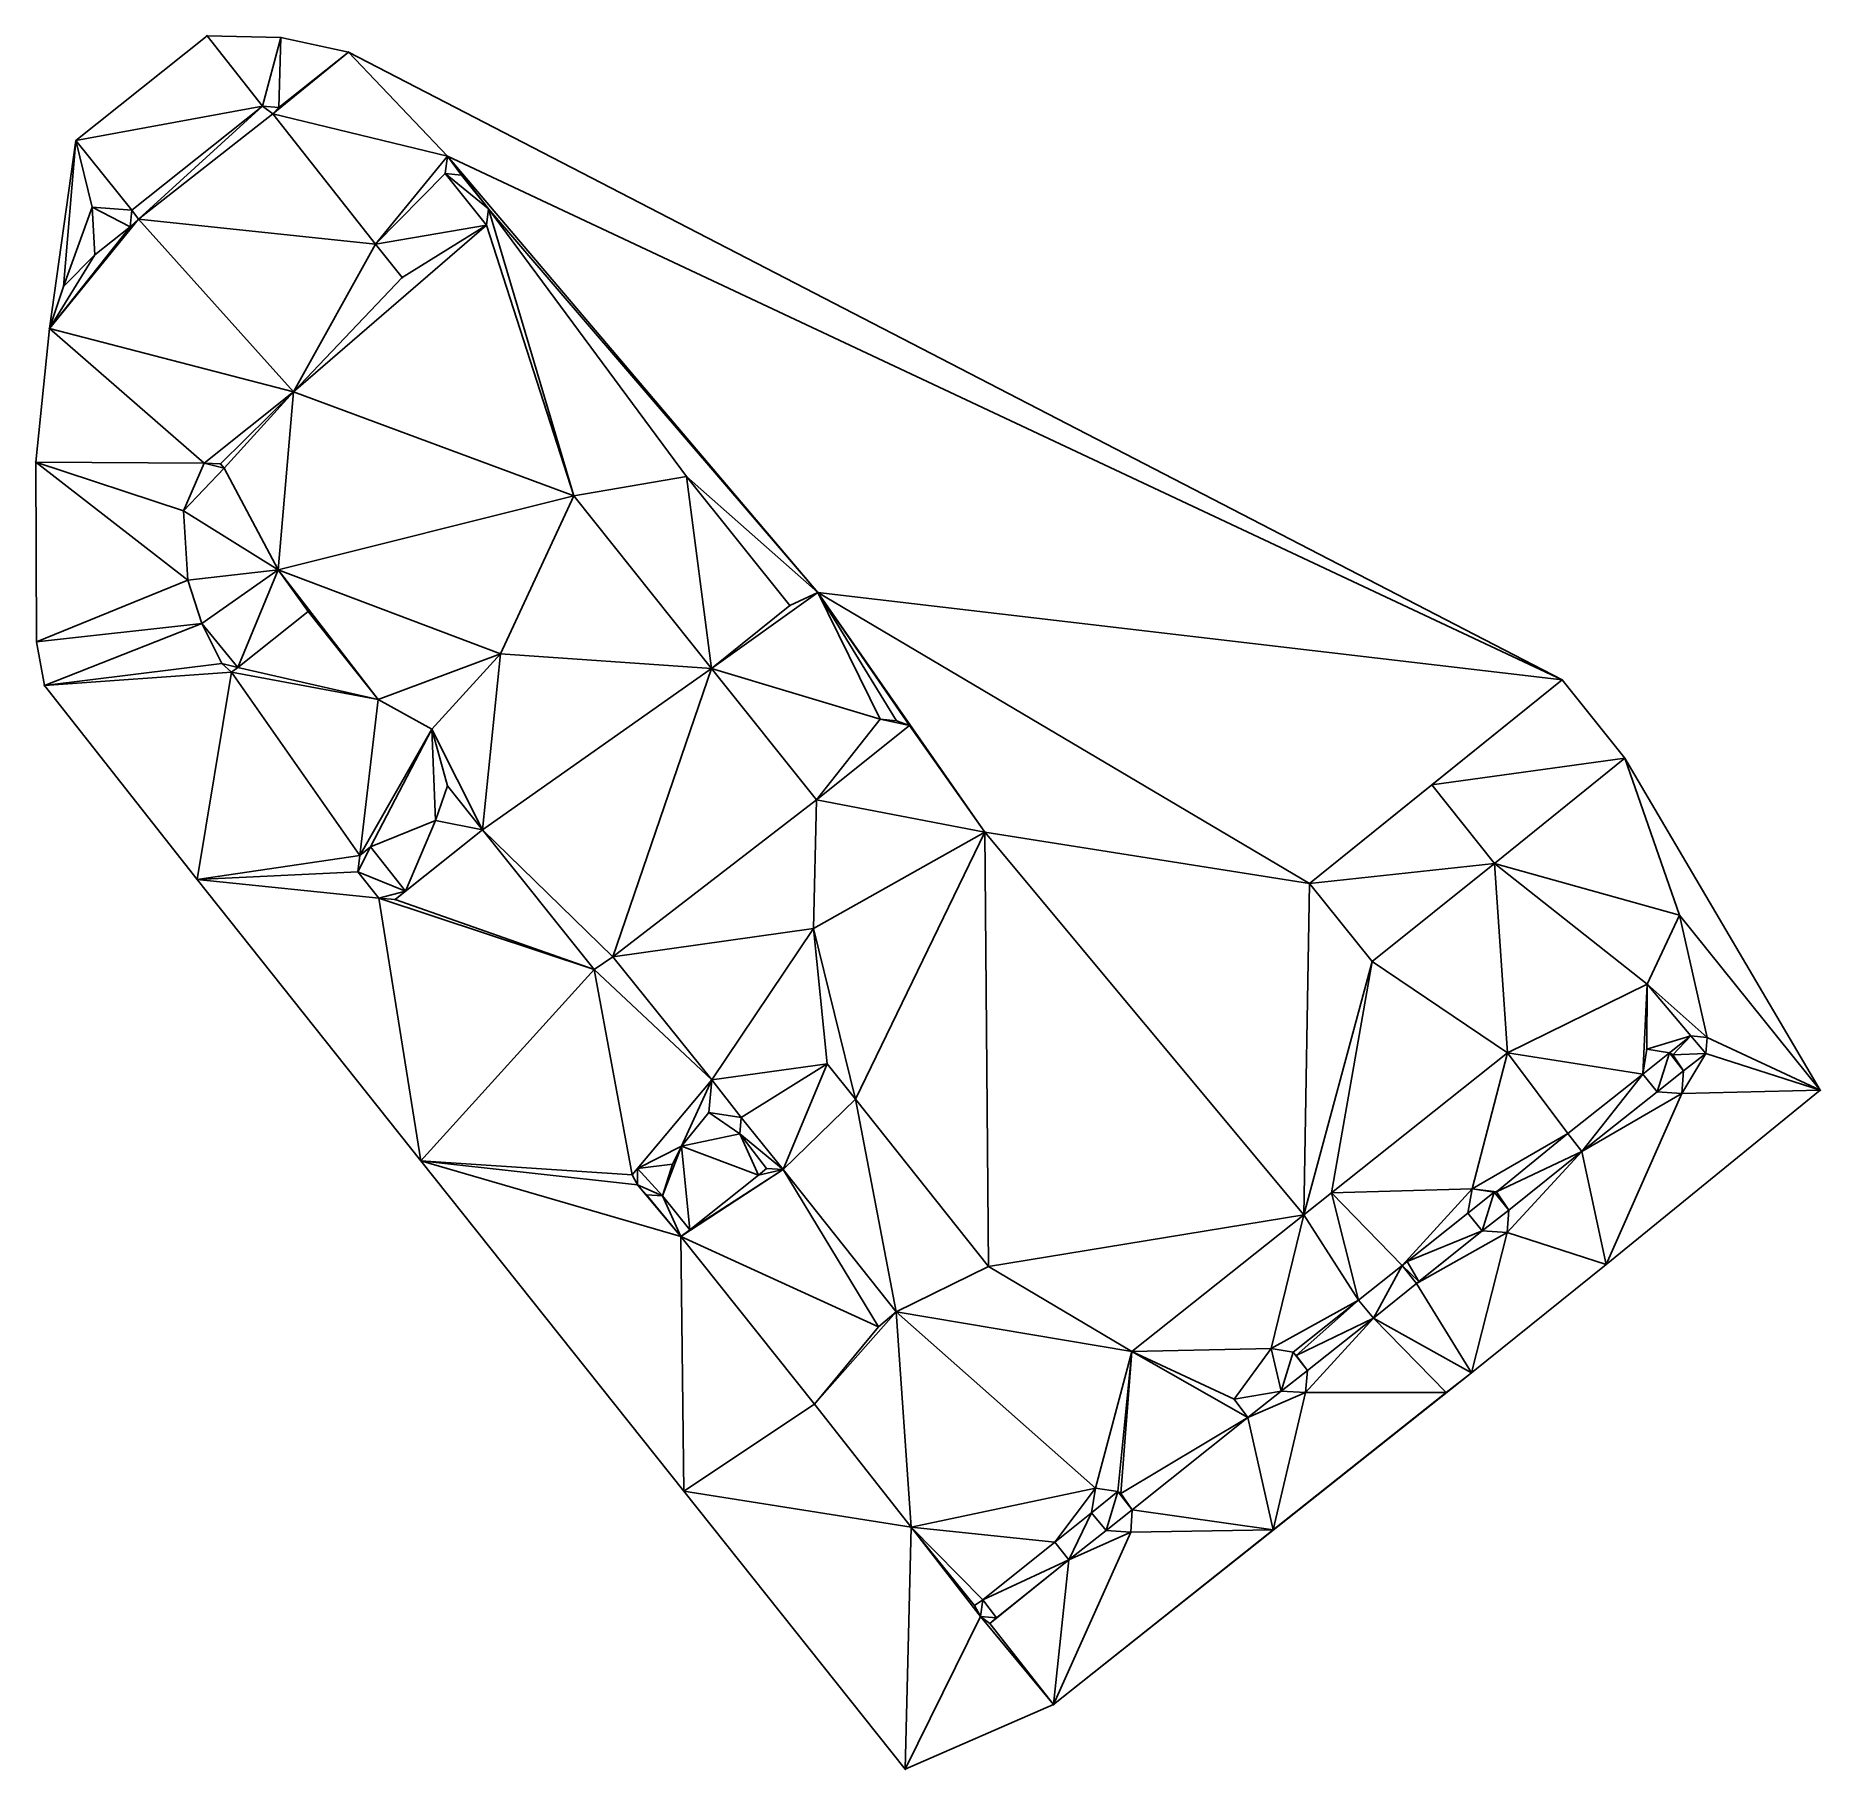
# Model space of a CAD drawing. Header units: metres. Extents: x 3463550.3 to 3463630.1, y 5486025.5 to 5486103.
import ezdxf

# ---------------------------------------------------------------- set-up
doc = ezdxf.new("R2010")
doc.units = ezdxf.units.M

msp = doc.modelspace()

# ---------------------------------------------------------------- linework, layer by layer
at = {"layer": 'AUFNAHME_270513'}
for p, q in [((3463552.11532, 5486098.32209, -0.026), (3463557.98069, 5486103.00908, 0.003)), ((3463561.27916, 5486102.92361), (3463557.98069, 5486103.00908, 0.003)), ((3463557.98069, 5486103.00908, 0.003), (3463560.45172, 5486099.86223, -0.045)), ((3463561.27916, 5486102.92361), (3463560.45172, 5486099.86223, -0.045)), ((3463561.27916, 5486102.92361), (3463561.18101, 5486099.79193, -0.031)), ((3463561.27916, 5486102.92361), (3463564.30415, 5486102.27349, 0.019)), ((3463564.30415, 5486102.27349, 0.019), (3463560.92303, 5486099.52029, -0.05)), ((3463561.18101, 5486099.79193, -0.031), (3463564.30415, 5486102.27349, 0.019)), ((3463564.30415, 5486102.27349, 0.019), (3463568.72655, 5486097.6211, 0.098)), ((3463564.30415, 5486102.27349, 0.019), (3463618.57925, 5486074.20245, -0.043)), ((3463552.11532, 5486098.32209, -0.026), (3463560.45172, 5486099.86223, -0.045)), ((3463554.61298, 5486095.20281, -0.069), (3463560.45172, 5486099.86223, -0.045)), ((3463560.45172, 5486099.86223, -0.045), (3463554.91638, 5486094.79887, -0.083)), ((3463560.92303, 5486099.52029, -0.05), (3463554.91638, 5486094.79887, -0.083)), ((3463560.45172, 5486099.86223, -0.045), (3463560.92303, 5486099.52029, -0.05)), ((3463560.45172, 5486099.86223, -0.045), (3463561.18101, 5486099.79193, -0.031)), ((3463561.18101, 5486099.79193, -0.031), (3463560.92303, 5486099.52029, -0.05)), ((3463565.5111, 5486093.69253, -0.082), (3463560.92303, 5486099.52029, -0.05)), ((3463568.72655, 5486097.6211, 0.098), (3463560.92303, 5486099.52029, -0.05)), ((3463550.92676, 5486089.92232, -0.072), (3463552.11532, 5486098.32209, -0.026)), ((3463551.56282, 5486091.79415, -0.062), (3463552.11532, 5486098.32209, -0.026)), ((3463552.84049, 5486095.34652), (3463552.11532, 5486098.32209, -0.026)), ((3463554.61298, 5486095.20281, -0.069), (3463552.11532, 5486098.32209, -0.026)), ((3463568.72655, 5486097.6211, 0.098), (3463565.5111, 5486093.69253, -0.082)), ((3463568.62754, 5486096.84597, -0.015), (3463568.72655, 5486097.6211, 0.098)), ((3463569.36153, 5486096.7794, -0.023), (3463568.72655, 5486097.6211, 0.098)), ((3463570.56449, 5486095.26378, -0.037), (3463568.72655, 5486097.6211, 0.098)), ((3463585.2955, 5486078.11442), (3463568.72655, 5486097.6211, 0.098)), ((3463568.72655, 5486097.6211, 0.098), (3463618.57925, 5486074.20245, -0.043)), ((3463568.62754, 5486096.84597, -0.015), (3463565.5111, 5486093.69253, -0.082)), ((3463568.62754, 5486096.84597, -0.015), (3463569.36153, 5486096.7794, -0.023)), ((3463568.62754, 5486096.84597, -0.015), (3463570.56449, 5486095.26378, -0.037)), ((3463568.62754, 5486096.84597, -0.015), (3463570.46904, 5486094.53237, -0.031)), ((3463569.36153, 5486096.7794, -0.023), (3463570.56449, 5486095.26378, -0.037)), ((3463552.84049, 5486095.34652), (3463551.56282, 5486091.79415, -0.062)), ((3463552.84049, 5486095.34652), (3463554.61298, 5486095.20281, -0.069)), ((3463552.84049, 5486095.34652), (3463554.53891, 5486094.46541, -0.058)), ((3463552.84049, 5486095.34652), (3463552.95754, 5486093.21016, -0.062)), ((3463570.56449, 5486095.26378, -0.037), (3463570.46904, 5486094.53237, -0.031)), ((3463570.56449, 5486095.26378, -0.037), (3463574.38695, 5486082.43063, -0.076)), ((3463570.56449, 5486095.26378, -0.037), (3463579.41979, 5486083.30321, 0.036)), ((3463585.2955, 5486078.11442), (3463570.56449, 5486095.26378, -0.037)), ((3463550.92676, 5486089.92232, -0.072), (3463554.91638, 5486094.79887, -0.083)), ((3463550.92676, 5486089.92232, -0.072), (3463554.53891, 5486094.46541, -0.058)), ((3463552.95754, 5486093.21016, -0.062), (3463554.53891, 5486094.46541, -0.058)), ((3463554.53891, 5486094.46541, -0.058), (3463554.61298, 5486095.20281, -0.069)), ((3463554.53891, 5486094.46541, -0.058), (3463554.91638, 5486094.79887, -0.083)), ((3463554.61298, 5486095.20281, -0.069), (3463554.91638, 5486094.79887, -0.083)), ((3463561.84597, 5486087.07949, -0.199), (3463554.91638, 5486094.79887, -0.083)), ((3463565.5111, 5486093.69253, -0.082), (3463554.91638, 5486094.79887, -0.083)), ((3463570.46904, 5486094.53237, -0.031), (3463561.84597, 5486087.07949, -0.199)), ((3463570.46904, 5486094.53237, -0.031), (3463565.5111, 5486093.69253, -0.082)), ((3463570.46904, 5486094.53237, -0.031), (3463566.70553, 5486092.19567, -0.082)), ((3463570.46904, 5486094.53237, -0.031), (3463574.38695, 5486082.43063, -0.076)), ((3463561.84597, 5486087.07949, -0.199), (3463565.5111, 5486093.69253, -0.082)), ((3463566.70553, 5486092.19567, -0.082), (3463565.5111, 5486093.69253, -0.082)), ((3463550.92676, 5486089.92232, -0.072), (3463552.95754, 5486093.21016, -0.062)), ((3463551.56282, 5486091.79415, -0.062), (3463552.95754, 5486093.21016, -0.062)), ((3463561.84597, 5486087.07949, -0.199), (3463566.70553, 5486092.19567, -0.082)), ((3463550.92676, 5486089.92232, -0.072), (3463551.56282, 5486091.79415, -0.062)), ((3463550.31397, 5486083.94569, -0.076), (3463550.92676, 5486089.92232, -0.072)), ((3463550.92676, 5486089.92232, -0.072), (3463557.84595, 5486083.89152, -0.208)), ((3463550.92676, 5486089.92232, -0.072), (3463561.84597, 5486087.07949, -0.199)), ((3463557.84595, 5486083.89152, -0.208), (3463561.84597, 5486087.07949, -0.199)), ((3463561.84597, 5486087.07949, -0.199), (3463558.57551, 5486083.86105, -0.245)), ((3463561.84597, 5486087.07949, -0.199), (3463558.7477, 5486083.66706, -0.294)), ((3463561.16387, 5486079.11811), (3463561.84597, 5486087.07949, -0.199)), ((3463574.38695, 5486082.43063, -0.076), (3463561.84597, 5486087.07949, -0.199)), ((3463550.31397, 5486083.94569, -0.076), (3463556.92898, 5486081.7592, -0.175)), ((3463550.31397, 5486083.94569, -0.076), (3463557.84595, 5486083.89152, -0.208)), ((3463550.35678, 5486075.90946, -0.033), (3463550.31397, 5486083.94569, -0.076)), ((3463550.31397, 5486083.94569, -0.076), (3463557.12282, 5486078.66406, -0.128)), ((3463557.84595, 5486083.89152, -0.208), (3463556.92898, 5486081.7592, -0.175)), ((3463556.92898, 5486081.7592, -0.175), (3463558.7477, 5486083.66706, -0.294)), ((3463557.84595, 5486083.89152, -0.208), (3463558.57551, 5486083.86105, -0.245)), ((3463557.84595, 5486083.89152, -0.208), (3463558.7477, 5486083.66706, -0.294)), ((3463558.7477, 5486083.66706, -0.294), (3463558.57551, 5486083.86105, -0.245)), ((3463561.16387, 5486079.11811), (3463558.7477, 5486083.66706, -0.294)), ((3463579.41979, 5486083.30321, 0.036), (3463574.38695, 5486082.43063, -0.076)), ((3463579.41979, 5486083.30321, 0.036), (3463584.04283, 5486077.52627, 0.036)), ((3463585.2955, 5486078.11442), (3463579.41979, 5486083.30321, 0.036)), ((3463579.41979, 5486083.30321, 0.036), (3463580.54535, 5486074.71373, -0.08)), ((3463556.92898, 5486081.7592, -0.175), (3463557.12282, 5486078.66406, -0.128)), ((3463561.16387, 5486079.11811), (3463556.92898, 5486081.7592, -0.175)), ((3463561.16387, 5486079.11811), (3463574.38695, 5486082.43063, -0.076)), ((3463574.38695, 5486082.43063, -0.076), (3463571.10865, 5486075.37141, -0.183)), ((3463580.54535, 5486074.71373, -0.08), (3463574.38695, 5486082.43063, -0.076)), ((3463550.35678, 5486075.90946, -0.033), (3463557.12282, 5486078.66406, -0.128)), ((3463561.16387, 5486079.11811), (3463557.12282, 5486078.66406, -0.128)), ((3463557.12282, 5486078.66406, -0.128), (3463557.75129, 5486076.72854, -0.105)), ((3463561.16387, 5486079.11811), (3463557.75129, 5486076.72854, -0.105)), ((3463561.16387, 5486079.11811), (3463559.35325, 5486074.76107, -0.088)), ((3463561.16387, 5486079.11811), (3463562.49876, 5486077.25788, -0.154)), ((3463561.16387, 5486079.11811), (3463565.63243, 5486073.33095, -0.193)), ((3463561.16387, 5486079.11811), (3463571.10865, 5486075.37141, -0.183)), ((3463585.2955, 5486078.11442), (3463580.54535, 5486074.71373, -0.08)), ((3463585.2955, 5486078.11442), (3463584.04283, 5486077.52627, 0.036)), ((3463585.2955, 5486078.11442), (3463588.08968, 5486072.44483, 0.027)), ((3463585.2955, 5486078.11442), (3463588.81444, 5486072.37219, 0.036)), ((3463585.2955, 5486078.11442), (3463589.39996, 5486072.15815, 0.022)), ((3463585.2955, 5486078.11442), (3463592.76788, 5486067.39534, 0.017)), ((3463585.2955, 5486078.11442), (3463607.27892, 5486065.10182, -0.062)), ((3463585.2955, 5486078.11442), (3463618.57925, 5486074.20245, -0.043)), ((3463559.35325, 5486074.76107, -0.088), (3463562.49876, 5486077.25788, -0.154)), ((3463562.49876, 5486077.25788, -0.154), (3463565.63243, 5486073.33095, -0.193)), ((3463584.04283, 5486077.52627, 0.036), (3463580.54535, 5486074.71373, -0.08)), ((3463550.35678, 5486075.90946, -0.033), (3463557.75129, 5486076.72854, -0.105)), ((3463550.70357, 5486073.94412, -0.01), (3463557.75129, 5486076.72854, -0.105)), ((3463557.75129, 5486076.72854, -0.105), (3463558.6391, 5486074.93925, -0.078)), ((3463557.75129, 5486076.72854, -0.105), (3463559.35325, 5486074.76107, -0.088)), ((3463550.70357, 5486073.94412, -0.01), (3463550.35678, 5486075.90946, -0.033)), ((3463565.63243, 5486073.33095, -0.193), (3463571.10865, 5486075.37141, -0.183)), ((3463571.10865, 5486075.37141, -0.183), (3463568.02392, 5486071.99658, -0.27)), ((3463570.29201, 5486067.49362, -0.138), (3463571.10865, 5486075.37141, -0.183)), ((3463580.54535, 5486074.71373, -0.08), (3463571.10865, 5486075.37141, -0.183)), ((3463550.70357, 5486073.94412, -0.01), (3463558.6391, 5486074.93925, -0.078)), ((3463550.70357, 5486073.94412, -0.01), (3463559.06748, 5486074.55167, -0.101)), ((3463557.53647, 5486065.27641, -0.017), (3463559.06748, 5486074.55167, -0.101)), ((3463558.6391, 5486074.93925, -0.078), (3463559.06748, 5486074.55167, -0.101)), ((3463558.6391, 5486074.93925, -0.078), (3463559.35325, 5486074.76107, -0.088)), ((3463559.35325, 5486074.76107, -0.088), (3463559.06748, 5486074.55167, -0.101)), ((3463565.63243, 5486073.33095, -0.193), (3463559.06748, 5486074.55167, -0.101)), ((3463564.81441, 5486066.35288, -0.074), (3463559.06748, 5486074.55167, -0.101)), ((3463559.35325, 5486074.76107, -0.088), (3463565.63243, 5486073.33095, -0.193)), ((3463570.29201, 5486067.49362, -0.138), (3463580.54535, 5486074.71373, -0.08)), ((3463580.54535, 5486074.71373, -0.08), (3463576.1282, 5486061.82039, -0.237)), ((3463585.22843, 5486068.84525, -0.074), (3463580.54535, 5486074.71373, -0.08)), ((3463588.08968, 5486072.44483, 0.027), (3463580.54535, 5486074.71373, -0.08)), ((3463557.53647, 5486065.27641, -0.017), (3463550.70357, 5486073.94412, -0.01)), ((3463618.57925, 5486074.20245, -0.043), (3463607.27892, 5486065.10182, -0.062)), ((3463618.57925, 5486074.20245, -0.043), (3463612.7629, 5486069.50845, -0.046)), ((3463621.38707, 5486070.69483, -0.098), (3463618.57925, 5486074.20245, -0.043)), ((3463565.63243, 5486073.33095, -0.193), (3463564.81441, 5486066.35288, -0.074)), ((3463565.63243, 5486073.33095, -0.193), (3463568.02392, 5486071.99658, -0.27)), ((3463588.08968, 5486072.44483, 0.027), (3463585.22843, 5486068.84525, -0.074)), ((3463585.22843, 5486068.84525, -0.074), (3463589.39996, 5486072.15815, 0.022)), ((3463588.08968, 5486072.44483, 0.027), (3463588.81444, 5486072.37219, 0.036)), ((3463588.08968, 5486072.44483, 0.027), (3463589.39996, 5486072.15815, 0.022)), ((3463588.81444, 5486072.37219, 0.036), (3463589.39996, 5486072.15815, 0.022)), ((3463592.76788, 5486067.39534, 0.017), (3463589.39996, 5486072.15815, 0.022)), ((3463564.81441, 5486066.35288, -0.074), (3463568.02392, 5486071.99658, -0.27)), ((3463565.28931, 5486066.72933, -0.071), (3463568.02392, 5486071.99658, -0.27)), ((3463568.73111, 5486069.45925, -0.137), (3463568.02392, 5486071.99658, -0.27)), ((3463568.1889, 5486067.91484), (3463568.02392, 5486071.99658, -0.27)), ((3463570.29201, 5486067.49362, -0.138), (3463568.02392, 5486071.99658, -0.27)), ((3463621.38707, 5486070.69483, -0.098), (3463612.7629, 5486069.50845, -0.046)), ((3463621.38707, 5486070.69483, -0.098), (3463615.55914, 5486065.9929, -0.133)), ((3463623.83205, 5486063.67868, -0.217), (3463621.38707, 5486070.69483, -0.098)), ((3463630.13055, 5486055.85472, -0.181), (3463621.38707, 5486070.69483, -0.098)), ((3463568.1889, 5486067.91484), (3463568.73111, 5486069.45925, -0.137)), ((3463568.73111, 5486069.45925, -0.137), (3463570.29201, 5486067.49362, -0.138)), ((3463612.7629, 5486069.50845, -0.046), (3463607.27892, 5486065.10182, -0.062)), ((3463612.7629, 5486069.50845, -0.046), (3463615.55914, 5486065.9929, -0.133)), ((3463585.22843, 5486068.84525, -0.074), (3463576.1282, 5486061.82039, -0.237)), ((3463585.22843, 5486068.84525, -0.074), (3463585.10208, 5486063.07793, -0.122)), ((3463592.76788, 5486067.39534, 0.017), (3463585.22843, 5486068.84525, -0.074)), ((3463568.1889, 5486067.91484), (3463565.28931, 5486066.72933, -0.071)), ((3463566.38745, 5486064.37519, -0.082), (3463570.29201, 5486067.49362, -0.138)), ((3463568.1889, 5486067.91484), (3463566.86064, 5486064.75539, -0.093)), ((3463570.29201, 5486067.49362, -0.138), (3463566.86064, 5486064.75539, -0.093)), ((3463568.1889, 5486067.91484), (3463570.29201, 5486067.49362, -0.138)), ((3463570.29201, 5486067.49362, -0.138), (3463575.29214, 5486061.2474, -0.184)), ((3463570.29201, 5486067.49362, -0.138), (3463576.1282, 5486061.82039, -0.237)), ((3463592.76788, 5486067.39534, 0.017), (3463585.10208, 5486063.07793, -0.122)), ((3463592.76788, 5486067.39534, 0.017), (3463586.97329, 5486055.45464, -0.098)), ((3463592.76788, 5486067.39534, 0.017), (3463607.27892, 5486065.10182, -0.062)), ((3463592.76788, 5486067.39534, 0.017), (3463592.92479, 5486047.97055, -0.17)), ((3463592.76788, 5486067.39534, 0.017), (3463607.03103, 5486050.28079, -0.233)), ((3463564.72394, 5486065.61521, -0.066), (3463565.28931, 5486066.72933, -0.071)), ((3463564.81441, 5486066.35288, -0.074), (3463565.28931, 5486066.72933, -0.071)), ((3463565.28931, 5486066.72933, -0.071), (3463566.86064, 5486064.75539, -0.093)), ((3463557.53647, 5486065.27641, -0.017), (3463564.81441, 5486066.35288, -0.074)), ((3463564.81441, 5486066.35288, -0.074), (3463564.72394, 5486065.61521, -0.066)), ((3463607.27892, 5486065.10182, -0.062), (3463615.55914, 5486065.9929, -0.133)), ((3463610.08943, 5486061.60528, -0.14), (3463615.55914, 5486065.9929, -0.133)), ((3463616.13627, 5486057.53068, -0.221), (3463615.55914, 5486065.9929, -0.133)), ((3463623.83205, 5486063.67868, -0.217), (3463615.55914, 5486065.9929, -0.133)), ((3463622.38983, 5486060.59065, -0.217), (3463615.55914, 5486065.9929, -0.133)), ((3463557.53647, 5486065.27641, -0.017), (3463564.72394, 5486065.61521, -0.066)), ((3463557.53647, 5486065.27641, -0.017), (3463565.65565, 5486064.44222, -0.08)), ((3463567.53885, 5486052.7026, -0.013), (3463557.53647, 5486065.27641, -0.017)), ((3463564.72394, 5486065.61521, -0.066), (3463565.65565, 5486064.44222, -0.08)), ((3463564.72394, 5486065.61521, -0.066), (3463566.86064, 5486064.75539, -0.093)), ((3463607.03103, 5486050.28079, -0.233), (3463607.27892, 5486065.10182, -0.062)), ((3463607.27892, 5486065.10182, -0.062), (3463610.08943, 5486061.60528, -0.14)), ((3463565.65565, 5486064.44222, -0.08), (3463566.86064, 5486064.75539, -0.093)), ((3463565.65565, 5486064.44222, -0.08), (3463566.38745, 5486064.37519, -0.082)), ((3463565.65565, 5486064.44222, -0.08), (3463575.29214, 5486061.2474, -0.184)), ((3463567.53885, 5486052.7026, -0.013), (3463565.65565, 5486064.44222, -0.08)), ((3463566.38745, 5486064.37519, -0.082), (3463566.86064, 5486064.75539, -0.093)), ((3463566.38745, 5486064.37519, -0.082), (3463575.29214, 5486061.2474, -0.184)), ((3463623.83205, 5486063.67868, -0.217), (3463622.38983, 5486060.59065, -0.217)), ((3463625.07604, 5486058.20783, -0.319), (3463623.83205, 5486063.67868, -0.217)), ((3463630.13055, 5486055.85472, -0.181), (3463623.83205, 5486063.67868, -0.217)), ((3463585.10208, 5486063.07793, -0.122), (3463576.1282, 5486061.82039, -0.237)), ((3463585.10208, 5486063.07793, -0.122), (3463580.5468, 5486056.31654, -0.229)), ((3463585.70774, 5486057.03931, -0.094), (3463585.10208, 5486063.07793, -0.122)), ((3463585.10208, 5486063.07793, -0.122), (3463586.97329, 5486055.45464, -0.098)), ((3463575.29214, 5486061.2474, -0.184), (3463576.1282, 5486061.82039, -0.237)), ((3463580.5468, 5486056.31654, -0.229), (3463576.1282, 5486061.82039, -0.237)), ((3463567.53885, 5486052.7026, -0.013), (3463575.29214, 5486061.2474, -0.184)), ((3463575.29214, 5486061.2474, -0.184), (3463580.5468, 5486056.31654, -0.229)), ((3463575.29214, 5486061.2474, -0.184), (3463576.99141, 5486052.07158, -0.069)), ((3463607.03103, 5486050.28079, -0.233), (3463610.08943, 5486061.60528, -0.14)), ((3463608.26694, 5486051.2587, -0.223), (3463610.08943, 5486061.60528, -0.14)), ((3463616.13627, 5486057.53068, -0.221), (3463610.08943, 5486061.60528, -0.14)), ((3463616.13627, 5486057.53068, -0.221), (3463622.38983, 5486060.59065, -0.217)), ((3463622.18784, 5486056.57628, -0.279), (3463622.38983, 5486060.59065, -0.217)), ((3463622.36494, 5486057.68697, -0.262), (3463622.38983, 5486060.59065, -0.217)), ((3463624.33943, 5486058.28892, -0.314), (3463622.38983, 5486060.59065, -0.217)), ((3463625.07604, 5486058.20783, -0.319), (3463622.38983, 5486060.59065, -0.217)), ((3463622.36494, 5486057.68697, -0.262), (3463624.33943, 5486058.28892, -0.314)), ((3463623.38509, 5486057.52729, -0.289), (3463624.33943, 5486058.28892, -0.314)), ((3463623.54164, 5486057.43693), (3463624.33943, 5486058.28892, -0.314)), ((3463624.33943, 5486058.28892, -0.314), (3463625.07604, 5486058.20783, -0.319)), ((3463624.33943, 5486058.28892, -0.314), (3463625.00798, 5486057.4982, -0.302)), ((3463625.07604, 5486058.20783, -0.319), (3463625.00798, 5486057.4982, -0.302)), ((3463625.07604, 5486058.20783, -0.319), (3463630.13055, 5486055.85472, -0.181)), ((3463585.70774, 5486057.03931, -0.094), (3463580.5468, 5486056.31654, -0.229)), ((3463585.70774, 5486057.03931, -0.094), (3463581.87346, 5486054.63737, -0.104)), ((3463585.70774, 5486057.03931, -0.094), (3463583.73957, 5486052.30246, -0.075)), ((3463585.70774, 5486057.03931, -0.094), (3463586.97329, 5486055.45464, -0.098)), ((3463616.13627, 5486057.53068, -0.221), (3463608.26694, 5486051.2587, -0.223)), ((3463614.5599, 5486051.44823, -0.254), (3463616.13627, 5486057.53068, -0.221)), ((3463618.84071, 5486053.91528, -0.327), (3463616.13627, 5486057.53068, -0.221)), ((3463622.18784, 5486056.57628, -0.279), (3463616.13627, 5486057.53068, -0.221)), ((3463622.18784, 5486056.57628, -0.279), (3463622.36494, 5486057.68697, -0.262)), ((3463622.18784, 5486056.57628, -0.279), (3463623.38509, 5486057.52729, -0.289)), ((3463622.36494, 5486057.68697, -0.262), (3463623.38509, 5486057.52729, -0.289)), ((3463623.38509, 5486057.52729, -0.289), (3463622.83481, 5486055.77735, -0.297)), ((3463623.54164, 5486057.43693), (3463623.38509, 5486057.52729, -0.289)), ((3463623.38509, 5486057.52729, -0.289), (3463624.01799, 5486056.72356, -0.293)), ((3463623.54164, 5486057.43693), (3463625.00798, 5486057.4982, -0.302)), ((3463623.54164, 5486057.43693), (3463624.01799, 5486056.72356, -0.293)), ((3463625.00798, 5486057.4982, -0.302), (3463623.93251, 5486055.70491, -0.266)), ((3463625.00798, 5486057.4982, -0.302), (3463624.01799, 5486056.72356, -0.293)), ((3463625.00798, 5486057.4982, -0.302), (3463630.13055, 5486055.85472, -0.181)), ((3463576.99141, 5486052.07158, -0.069), (3463580.5468, 5486056.31654, -0.229)), ((3463577.23598, 5486052.35045, -0.063), (3463580.5468, 5486056.31654, -0.229)), ((3463579.20012, 5486053.34482), (3463580.5468, 5486056.31654, -0.229)), ((3463580.4173, 5486054.86167, -0.081), (3463580.5468, 5486056.31654, -0.229)), ((3463581.87346, 5486054.63737, -0.104), (3463580.5468, 5486056.31654, -0.229)), ((3463618.84071, 5486053.91528, -0.327), (3463622.18784, 5486056.57628, -0.279)), ((3463622.18784, 5486056.57628, -0.279), (3463619.47172, 5486053.10749, -0.33)), ((3463622.18784, 5486056.57628, -0.279), (3463622.83481, 5486055.77735, -0.297)), ((3463624.01799, 5486056.72356, -0.293), (3463622.83481, 5486055.77735, -0.297)), ((3463624.01799, 5486056.72356, -0.293), (3463623.93251, 5486055.70491, -0.266)), ((3463586.97329, 5486055.45464, -0.098), (3463583.73957, 5486052.30246, -0.075)), ((3463592.92479, 5486047.97055, -0.17), (3463586.97329, 5486055.45464, -0.098)), ((3463588.79157, 5486045.94927, -0.137), (3463586.97329, 5486055.45464, -0.098)), ((3463622.83481, 5486055.77735, -0.297), (3463619.47172, 5486053.10749, -0.33)), ((3463623.93251, 5486055.70491, -0.266), (3463619.47172, 5486053.10749, -0.33)), ((3463620.54962, 5486048.05268, -0.206), (3463630.13055, 5486055.85472, -0.181)), ((3463623.93251, 5486055.70491, -0.266), (3463620.54962, 5486048.05268, -0.206)), ((3463623.93251, 5486055.70491, -0.266), (3463622.83481, 5486055.77735, -0.297)), ((3463623.93251, 5486055.70491, -0.266), (3463630.13055, 5486055.85472, -0.181)), ((3463579.20012, 5486053.34482), (3463580.4173, 5486054.86167, -0.081)), ((3463580.4173, 5486054.86167, -0.081), (3463581.87346, 5486054.63737, -0.104)), ((3463580.4173, 5486054.86167, -0.081), (3463581.81, 5486053.89947, -0.08)), ((3463581.81, 5486053.89947, -0.08), (3463581.87346, 5486054.63737, -0.104)), ((3463583.73957, 5486052.30246, -0.075), (3463581.87346, 5486054.63737, -0.104)), ((3463579.20012, 5486053.34482), (3463581.81, 5486053.89947, -0.08)), ((3463582.99599, 5486052.34735, -0.063), (3463581.81, 5486053.89947, -0.08)), ((3463582.64002, 5486052.05271, -0.069), (3463581.81, 5486053.89947, -0.08)), ((3463583.73957, 5486052.30246, -0.075), (3463581.81, 5486053.89947, -0.08)), ((3463614.5599, 5486051.44823, -0.254), (3463618.84071, 5486053.91528, -0.327)), ((3463615.64555, 5486051.31105), (3463618.84071, 5486053.91528, -0.327)), ((3463618.84071, 5486053.91528, -0.327), (3463619.47172, 5486053.10749, -0.33)), ((3463579.20012, 5486053.34482), (3463577.23598, 5486052.35045, -0.063)), ((3463579.20012, 5486053.34482), (3463578.34374, 5486051.13604, -0.075)), ((3463579.20012, 5486053.34482), (3463578.78805, 5486052.54196)), ((3463579.20012, 5486053.34482), (3463582.64002, 5486052.05271, -0.069)), ((3463579.20012, 5486053.34482), (3463579.56621, 5486049.61677, -0.06)), ((3463615.64555, 5486051.31105), (3463619.47172, 5486053.10749, -0.33)), ((3463619.47172, 5486053.10749, -0.33), (3463616.11955, 5486049.48416, -0.266)), ((3463619.47172, 5486053.10749, -0.33), (3463616.19281, 5486050.48925, -0.283)), ((3463619.47172, 5486053.10749, -0.33), (3463620.54962, 5486048.05268, -0.206)), ((3463567.53885, 5486052.7026, -0.013), (3463576.99141, 5486052.07158, -0.069)), ((3463567.53885, 5486052.7026, -0.013), (3463577.22798, 5486051.61832, -0.061)), ((3463567.53885, 5486052.7026, -0.013), (3463579.17434, 5486049.30622)), ((3463579.30793, 5486037.92691, -0.048), (3463567.53885, 5486052.7026, -0.013)), ((3463589.20731, 5486025.48582, -0.15), (3463567.53885, 5486052.7026, -0.013)), ((3463577.23598, 5486052.35045, -0.063), (3463576.99141, 5486052.07158, -0.069)), ((3463577.23598, 5486052.35045, -0.063), (3463577.22798, 5486051.61832, -0.061)), ((3463577.23598, 5486052.35045, -0.063), (3463578.78805, 5486052.54196)), ((3463577.23598, 5486052.35045, -0.063), (3463578.34374, 5486051.13604, -0.075)), ((3463578.34374, 5486051.13604, -0.075), (3463578.78805, 5486052.54196)), ((3463583.73957, 5486052.30246, -0.075), (3463579.17434, 5486049.30622)), ((3463579.56621, 5486049.61677, -0.06), (3463583.73957, 5486052.30246, -0.075)), ((3463582.99599, 5486052.34735, -0.063), (3463582.64002, 5486052.05271, -0.069)), ((3463583.73957, 5486052.30246, -0.075), (3463582.64002, 5486052.05271, -0.069)), ((3463583.73957, 5486052.30246, -0.075), (3463582.99599, 5486052.34735, -0.063)), ((3463588.79157, 5486045.94927, -0.137), (3463583.73957, 5486052.30246, -0.075)), ((3463588.00145, 5486045.27354, -0.129), (3463583.73957, 5486052.30246, -0.075)), ((3463577.22798, 5486051.61832, -0.061), (3463576.99141, 5486052.07158, -0.069)), ((3463577.22798, 5486051.61832, -0.061), (3463577.62827, 5486051.17772, -0.068)), ((3463577.22798, 5486051.61832, -0.061), (3463578.34374, 5486051.13604, -0.075)), ((3463577.22798, 5486051.61832, -0.061), (3463579.17434, 5486049.30622)), ((3463579.56621, 5486049.61677, -0.06), (3463582.64002, 5486052.05271, -0.069)), ((3463614.5599, 5486051.44823, -0.254), (3463608.26694, 5486051.2587, -0.223)), ((3463614.5599, 5486051.44823, -0.254), (3463611.43206, 5486048.01995, -0.297)), ((3463614.35896, 5486050.35948, -0.295), (3463614.5599, 5486051.44823, -0.254)), ((3463614.5599, 5486051.44823, -0.254), (3463615.54679, 5486051.29021, -0.281)), ((3463615.64555, 5486051.31105), (3463614.5599, 5486051.44823, -0.254)), ((3463577.62827, 5486051.17772, -0.068), (3463578.34374, 5486051.13604, -0.075)), ((3463577.62827, 5486051.17772, -0.068), (3463579.17434, 5486049.30622)), ((3463578.34374, 5486051.13604, -0.075), (3463579.56621, 5486049.61677, -0.06)), ((3463578.34374, 5486051.13604, -0.075), (3463579.17434, 5486049.30622)), ((3463608.26694, 5486051.2587, -0.223), (3463607.03103, 5486050.28079, -0.233)), ((3463611.43206, 5486048.01995, -0.297), (3463608.26694, 5486051.2587, -0.223)), ((3463609.48144, 5486046.46588, -0.31), (3463608.26694, 5486051.2587, -0.223)), ((3463614.35896, 5486050.35948, -0.295), (3463615.54679, 5486051.29021, -0.281)), ((3463615.54679, 5486051.29021, -0.281), (3463615.01108, 5486049.56209, -0.297)), ((3463615.64555, 5486051.31105), (3463615.54679, 5486051.29021, -0.281)), ((3463615.54679, 5486051.29021, -0.281), (3463616.19281, 5486050.48925, -0.283)), ((3463615.64555, 5486051.31105), (3463616.19281, 5486050.48925, -0.283)), ((3463592.92479, 5486047.97055, -0.17), (3463607.03103, 5486050.28079, -0.233)), ((3463607.03103, 5486050.28079, -0.233), (3463599.34269, 5486044.16681, -0.233)), ((3463605.57426, 5486044.29857, -0.267), (3463607.03103, 5486050.28079, -0.233)), ((3463609.48144, 5486046.46588, -0.31), (3463607.03103, 5486050.28079, -0.233)), ((3463614.35896, 5486050.35948, -0.295), (3463611.43206, 5486048.01995, -0.297)), ((3463614.35896, 5486050.35948, -0.295), (3463611.64869, 5486048.19097, -0.329)), ((3463614.35896, 5486050.35948, -0.295), (3463615.01108, 5486049.56209, -0.297)), ((3463616.19281, 5486050.48925, -0.283), (3463615.01108, 5486049.56209, -0.297)), ((3463616.19281, 5486050.48925, -0.283), (3463616.11955, 5486049.48416, -0.266)), ((3463579.56621, 5486049.61677, -0.06), (3463579.17434, 5486049.30622)), ((3463585.14495, 5486041.80936, -0.12), (3463579.17434, 5486049.30622)), ((3463588.00145, 5486045.27354, -0.129), (3463579.17434, 5486049.30622)), ((3463579.30793, 5486037.92691, -0.048), (3463579.17434, 5486049.30622)), ((3463615.01108, 5486049.56209, -0.297), (3463611.64869, 5486048.19097, -0.329)), ((3463615.01108, 5486049.56209, -0.297), (3463612.07777, 5486047.21618, -0.349)), ((3463616.11955, 5486049.48416, -0.266), (3463612.07777, 5486047.21618, -0.349)), ((3463615.01108, 5486049.56209, -0.297), (3463612.17216, 5486047.29509, -0.348)), ((3463616.11955, 5486049.48416, -0.266), (3463614.53329, 5486043.22135, -0.21)), ((3463616.11955, 5486049.48416, -0.266), (3463615.01108, 5486049.56209, -0.297)), ((3463616.11955, 5486049.48416, -0.266), (3463620.54962, 5486048.05268, -0.206)), ((3463611.43206, 5486048.01995, -0.297), (3463611.64869, 5486048.19097, -0.329)), ((3463612.17216, 5486047.29509, -0.348), (3463611.64869, 5486048.19097, -0.329)), ((3463588.79157, 5486045.94927, -0.137), (3463592.92479, 5486047.97055, -0.17)), ((3463592.92479, 5486047.97055, -0.17), (3463599.34269, 5486044.16681, -0.233)), ((3463611.43206, 5486048.01995, -0.297), (3463609.48144, 5486046.46588, -0.31)), ((3463611.43206, 5486048.01995, -0.297), (3463610.14324, 5486045.66597, -0.32)), ((3463612.07777, 5486047.21618, -0.349), (3463611.43206, 5486048.01995, -0.297)), ((3463612.17216, 5486047.29509, -0.348), (3463611.43206, 5486048.01995, -0.297)), ((3463614.53329, 5486043.22135, -0.21), (3463620.54962, 5486048.05268, -0.206)), ((3463612.07777, 5486047.21618, -0.349), (3463610.14324, 5486045.66597, -0.32)), ((3463612.17216, 5486047.29509, -0.348), (3463612.07777, 5486047.21618, -0.349)), ((3463612.07777, 5486047.21618, -0.349), (3463614.53329, 5486043.22135, -0.21)), ((3463588.79157, 5486045.94927, -0.137), (3463585.14495, 5486041.80936, -0.12)), ((3463588.00145, 5486045.27354, -0.129), (3463588.79157, 5486045.94927, -0.137)), ((3463588.79157, 5486045.94927, -0.137), (3463589.4763, 5486036.32044, -0.223)), ((3463588.79157, 5486045.94927, -0.137), (3463599.34269, 5486044.16681, -0.233)), ((3463597.71843, 5486038.05138, -0.254), (3463588.79157, 5486045.94927, -0.137)), ((3463605.57426, 5486044.29857, -0.267), (3463609.48144, 5486046.46588, -0.31)), ((3463606.55629, 5486044.13541, -0.284), (3463609.48144, 5486046.46588, -0.31)), ((3463606.69535, 5486043.99153), (3463609.48144, 5486046.46588, -0.31)), ((3463610.14324, 5486045.66597, -0.32), (3463609.48144, 5486046.46588, -0.31)), ((3463588.00145, 5486045.27354, -0.129), (3463585.14495, 5486041.80936, -0.12)), ((3463606.69535, 5486043.99153), (3463610.14324, 5486045.66597, -0.32)), ((3463607.11095, 5486042.33285, -0.27), (3463610.14324, 5486045.66597, -0.32)), ((3463607.18946, 5486043.31527, -0.29), (3463610.14324, 5486045.66597, -0.32)), ((3463610.14324, 5486045.66597, -0.32), (3463613.39696, 5486042.33029, -0.226)), ((3463610.14324, 5486045.66597, -0.32), (3463614.53329, 5486043.22135, -0.21)), ((3463605.57426, 5486044.29857, -0.267), (3463599.34269, 5486044.16681, -0.233)), ((3463605.57426, 5486044.29857, -0.267), (3463603.92072, 5486042.03526, -0.328)), ((3463606.55629, 5486044.13541, -0.284), (3463605.57426, 5486044.29857, -0.267)), ((3463605.57426, 5486044.29857, -0.267), (3463606.0168, 5486042.39277, -0.3)), ((3463597.71843, 5486038.05138, -0.254), (3463599.34269, 5486044.16681, -0.233)), ((3463598.71706, 5486037.9027, -0.285), (3463599.34269, 5486044.16681, -0.233)), ((3463598.84833, 5486037.82162), (3463599.34269, 5486044.16681, -0.233)), ((3463603.92072, 5486042.03526, -0.328), (3463599.34269, 5486044.16681, -0.233)), ((3463604.53294, 5486041.21253, -0.34), (3463599.34269, 5486044.16681, -0.233)), ((3463606.55629, 5486044.13541, -0.284), (3463606.0168, 5486042.39277, -0.3)), ((3463606.69535, 5486043.99153), (3463606.55629, 5486044.13541, -0.284)), ((3463606.55629, 5486044.13541, -0.284), (3463607.18946, 5486043.31527, -0.29)), ((3463606.69535, 5486043.99153), (3463607.18946, 5486043.31527, -0.29)), ((3463595.84226, 5486028.38276, -0.248), (3463614.53329, 5486043.22135, -0.21)), ((3463605.66496, 5486036.18927, -0.218), (3463614.53329, 5486043.22135, -0.21)), ((3463606.0168, 5486042.39277, -0.3), (3463607.18946, 5486043.31527, -0.29)), ((3463607.11095, 5486042.33285, -0.27), (3463607.18946, 5486043.31527, -0.29)), ((3463613.39696, 5486042.33029, -0.226), (3463614.53329, 5486043.22135, -0.21)), ((3463579.30793, 5486037.92691, -0.048), (3463585.14495, 5486041.80936, -0.12)), ((3463585.14495, 5486041.80936, -0.12), (3463589.4763, 5486036.32044, -0.223)), ((3463603.92072, 5486042.03526, -0.328), (3463606.0168, 5486042.39277, -0.3)), ((3463603.92072, 5486042.03526, -0.328), (3463604.53294, 5486041.21253, -0.34)), ((3463604.53294, 5486041.21253, -0.34), (3463606.0168, 5486042.39277, -0.3)), ((3463604.53294, 5486041.21253, -0.34), (3463607.11095, 5486042.33285, -0.27)), ((3463607.11095, 5486042.33285, -0.27), (3463605.66496, 5486036.18927, -0.218)), ((3463605.66496, 5486036.18927, -0.218), (3463613.39696, 5486042.33029, -0.226)), ((3463606.0168, 5486042.39277, -0.3), (3463607.11095, 5486042.33285, -0.27)), ((3463607.11095, 5486042.33285, -0.27), (3463613.39696, 5486042.33029, -0.226)), ((3463598.84833, 5486037.82162), (3463604.53294, 5486041.21253, -0.34)), ((3463599.3554, 5486037.09052, -0.294), (3463604.53294, 5486041.21253, -0.34)), ((3463604.53294, 5486041.21253, -0.34), (3463605.66496, 5486036.18927, -0.218)), ((3463579.30793, 5486037.92691, -0.048), (3463589.4763, 5486036.32044, -0.223)), ((3463589.20731, 5486025.48582, -0.15), (3463579.30793, 5486037.92691, -0.048)), ((3463597.71843, 5486038.05138, -0.254), (3463589.4763, 5486036.32044, -0.223)), ((3463597.71843, 5486038.05138, -0.254), (3463595.89114, 5486035.64988, -0.319)), ((3463597.71843, 5486038.05138, -0.254), (3463597.53839, 5486036.95242, -0.276)), ((3463598.71706, 5486037.9027, -0.285), (3463597.53839, 5486036.95242, -0.276)), ((3463598.71706, 5486037.9027, -0.285), (3463597.71843, 5486038.05138, -0.254)), ((3463598.71706, 5486037.9027, -0.285), (3463598.18772, 5486036.16176, -0.304)), ((3463598.84833, 5486037.82162), (3463598.71706, 5486037.9027, -0.285)), ((3463598.71706, 5486037.9027, -0.285), (3463599.3554, 5486037.09052, -0.294)), ((3463598.84833, 5486037.82162), (3463599.3554, 5486037.09052, -0.294)), ((3463598.18772, 5486036.16176, -0.304), (3463599.3554, 5486037.09052, -0.294)), ((3463599.29169, 5486036.0943, -0.262), (3463599.3554, 5486037.09052, -0.294)), ((3463599.3554, 5486037.09052, -0.294), (3463605.66496, 5486036.18927, -0.218)), ((3463589.20731, 5486025.48582, -0.15), (3463589.4763, 5486036.32044, -0.223)), ((3463589.4763, 5486036.32044, -0.223), (3463592.30628, 5486032.80745, -0.334)), ((3463592.66997, 5486033.06989, -0.311), (3463589.4763, 5486036.32044, -0.223)), ((3463592.56791, 5486032.32429, -0.33), (3463589.4763, 5486036.32044, -0.223)), ((3463589.4763, 5486036.32044, -0.223), (3463595.89114, 5486035.64988, -0.319)), ((3463595.84226, 5486028.38276, -0.248), (3463605.66496, 5486036.18927, -0.218)), ((3463597.53839, 5486036.95242, -0.276), (3463595.89114, 5486035.64988, -0.319)), ((3463597.53839, 5486036.95242, -0.276), (3463596.52795, 5486034.84925, -0.32)), ((3463597.53839, 5486036.95242, -0.276), (3463598.18772, 5486036.16176, -0.304)), ((3463599.29169, 5486036.0943, -0.262), (3463605.66496, 5486036.18927, -0.218)), ((3463592.66997, 5486033.06989, -0.311), (3463595.89114, 5486035.64988, -0.319)), ((3463599.29169, 5486036.0943, -0.262), (3463595.84226, 5486028.38276, -0.248)), ((3463596.52795, 5486034.84925, -0.32), (3463595.89114, 5486035.64988, -0.319)), ((3463596.52795, 5486034.84925, -0.32), (3463598.18772, 5486036.16176, -0.304)), ((3463596.52795, 5486034.84925, -0.32), (3463599.29169, 5486036.0943, -0.262)), ((3463598.18772, 5486036.16176, -0.304), (3463599.29169, 5486036.0943, -0.262)), ((3463592.66997, 5486033.06989, -0.311), (3463596.52795, 5486034.84925, -0.32)), ((3463596.52795, 5486034.84925, -0.32), (3463592.98729, 5486032.00748, -0.313)), ((3463593.27924, 5486032.25248, -0.305), (3463596.52795, 5486034.84925, -0.32)), ((3463596.52795, 5486034.84925, -0.32), (3463595.84226, 5486028.38276, -0.248)), ((3463592.66997, 5486033.06989, -0.311), (3463592.30628, 5486032.80745, -0.334)), ((3463592.66997, 5486033.06989, -0.311), (3463592.56791, 5486032.32429, -0.33)), ((3463592.66997, 5486033.06989, -0.311), (3463593.27924, 5486032.25248, -0.305)), ((3463592.56791, 5486032.32429, -0.33), (3463589.20731, 5486025.48582, -0.15)), ((3463592.56791, 5486032.32429, -0.33), (3463592.30628, 5486032.80745, -0.334)), ((3463592.56791, 5486032.32429, -0.33), (3463592.98729, 5486032.00748, -0.313)), ((3463592.56791, 5486032.32429, -0.33), (3463593.27924, 5486032.25248, -0.305)), ((3463592.56791, 5486032.32429, -0.33), (3463595.84226, 5486028.38276, -0.248)), ((3463593.27924, 5486032.25248, -0.305), (3463592.98729, 5486032.00748, -0.313)), ((3463592.98729, 5486032.00748, -0.313), (3463595.84226, 5486028.38276, -0.248)), ((3463589.20731, 5486025.48582, -0.15), (3463595.84226, 5486028.38276, -0.248))]:
    msp.add_line(p, q, dxfattribs=at)
for p in [(3463557.98069, 5486103.00908, 0.003), (3463561.27916, 5486102.92361), (3463564.30415, 5486102.27349, 0.019), (3463560.45172, 5486099.86223, -0.045), (3463560.92303, 5486099.52029, -0.05), (3463561.18101, 5486099.79193, -0.031), (3463552.11532, 5486098.32209, -0.026), (3463568.72655, 5486097.6211, 0.098), (3463568.62754, 5486096.84597, -0.015), (3463569.36153, 5486096.7794, -0.023), (3463552.84049, 5486095.34652), (3463570.56449, 5486095.26378, -0.037), (3463554.53891, 5486094.46541, -0.058), (3463554.61298, 5486095.20281, -0.069), (3463554.91638, 5486094.79887, -0.083), (3463570.46904, 5486094.53237, -0.031), (3463565.5111, 5486093.69253, -0.082), (3463552.95754, 5486093.21016, -0.062), (3463566.70553, 5486092.19567, -0.082), (3463551.56282, 5486091.79415, -0.062), (3463550.92676, 5486089.92232, -0.072), (3463561.84597, 5486087.07949, -0.199), (3463550.31397, 5486083.94569, -0.076), (3463557.84595, 5486083.89152, -0.208), (3463558.57551, 5486083.86105, -0.245), (3463558.7477, 5486083.66706, -0.294), (3463579.41979, 5486083.30321, 0.036), (3463556.92898, 5486081.7592, -0.175), (3463574.38695, 5486082.43063, -0.076), (3463557.12282, 5486078.66406, -0.128), (3463561.16387, 5486079.11811), (3463585.2955, 5486078.11442), (3463562.49876, 5486077.25788, -0.154), (3463584.04283, 5486077.52627, 0.036), (3463557.75129, 5486076.72854, -0.105), (3463550.35678, 5486075.90946, -0.033), (3463571.10865, 5486075.37141, -0.183), (3463558.6391, 5486074.93925, -0.078), (3463559.06748, 5486074.55167, -0.101), (3463559.35325, 5486074.76107, -0.088), (3463580.54535, 5486074.71373, -0.08), (3463550.70357, 5486073.94412, -0.01), (3463618.57925, 5486074.20245, -0.043), (3463565.63243, 5486073.33095, -0.193), (3463588.08968, 5486072.44483, 0.027), (3463588.81444, 5486072.37219, 0.036), (3463589.39996, 5486072.15815, 0.022), (3463568.02392, 5486071.99658, -0.27), (3463621.38707, 5486070.69483, -0.098), (3463568.73111, 5486069.45925, -0.137), (3463612.7629, 5486069.50845, -0.046), (3463585.22843, 5486068.84525, -0.074), (3463568.1889, 5486067.91484), (3463570.29201, 5486067.49362, -0.138), (3463592.76788, 5486067.39534, 0.017), (3463565.28931, 5486066.72933, -0.071), (3463564.81441, 5486066.35288, -0.074), (3463615.55914, 5486065.9929, -0.133), (3463557.53647, 5486065.27641, -0.017), (3463564.72394, 5486065.61521, -0.066), (3463607.27892, 5486065.10182, -0.062), (3463565.65565, 5486064.44222, -0.08), (3463566.38745, 5486064.37519, -0.082), (3463566.86064, 5486064.75539, -0.093), (3463623.83205, 5486063.67868, -0.217), (3463585.10208, 5486063.07793, -0.122), (3463576.1282, 5486061.82039, -0.237), (3463575.29214, 5486061.2474, -0.184), (3463610.08943, 5486061.60528, -0.14), (3463622.38983, 5486060.59065, -0.217), (3463624.33943, 5486058.28892, -0.314), (3463625.07604, 5486058.20783, -0.319), (3463585.70774, 5486057.03931, -0.094), (3463616.13627, 5486057.53068, -0.221), (3463622.36494, 5486057.68697, -0.262), (3463623.38509, 5486057.52729, -0.289), (3463623.54164, 5486057.43693), (3463625.00798, 5486057.4982, -0.302), (3463580.5468, 5486056.31654, -0.229), (3463622.18784, 5486056.57628, -0.279), (3463624.01799, 5486056.72356, -0.293), (3463586.97329, 5486055.45464, -0.098), (3463622.83481, 5486055.77735, -0.297), (3463623.93251, 5486055.70491, -0.266), (3463630.13055, 5486055.85472, -0.181), (3463580.4173, 5486054.86167, -0.081), (3463581.87346, 5486054.63737, -0.104), (3463581.81, 5486053.89947, -0.08), (3463618.84071, 5486053.91528, -0.327), (3463579.20012, 5486053.34482), (3463619.47172, 5486053.10749, -0.33), (3463567.53885, 5486052.7026, -0.013), (3463577.23598, 5486052.35045, -0.063), (3463578.78805, 5486052.54196), (3463582.99599, 5486052.34735, -0.063), (3463583.73957, 5486052.30246, -0.075), (3463576.99141, 5486052.07158, -0.069), (3463577.22798, 5486051.61832, -0.061), (3463582.64002, 5486052.05271, -0.069), (3463614.5599, 5486051.44823, -0.254), (3463577.62827, 5486051.17772, -0.068), (3463578.34374, 5486051.13604, -0.075), (3463608.26694, 5486051.2587, -0.223), (3463615.54679, 5486051.29021, -0.281), (3463615.64555, 5486051.31105), (3463607.03103, 5486050.28079, -0.233), (3463614.35896, 5486050.35948, -0.295), (3463616.19281, 5486050.48925, -0.283), (3463579.17434, 5486049.30622), (3463579.56621, 5486049.61677, -0.06), (3463615.01108, 5486049.56209, -0.297), (3463616.11955, 5486049.48416, -0.266), (3463611.64869, 5486048.19097, -0.329), (3463592.92479, 5486047.97055, -0.17), (3463611.43206, 5486048.01995, -0.297), (3463620.54962, 5486048.05268, -0.206), (3463612.07777, 5486047.21618, -0.349), (3463612.17216, 5486047.29509, -0.348), (3463588.79157, 5486045.94927, -0.137), (3463609.48144, 5486046.46588, -0.31), (3463588.00145, 5486045.27354, -0.129), (3463610.14324, 5486045.66597, -0.32), (3463605.57426, 5486044.29857, -0.267), (3463599.34269, 5486044.16681, -0.233), (3463606.55629, 5486044.13541, -0.284), (3463606.69535, 5486043.99153), (3463607.18946, 5486043.31527, -0.29), (3463614.53329, 5486043.22135, -0.21), (3463585.14495, 5486041.80936, -0.12), (3463603.92072, 5486042.03526, -0.328), (3463606.0168, 5486042.39277, -0.3), (3463607.11095, 5486042.33285, -0.27), (3463613.39696, 5486042.33029, -0.226), (3463604.53294, 5486041.21253, -0.34), (3463579.30793, 5486037.92691, -0.048), (3463597.71843, 5486038.05138, -0.254), (3463598.71706, 5486037.9027, -0.285), (3463598.84833, 5486037.82162), (3463599.3554, 5486037.09052, -0.294), (3463589.4763, 5486036.32044, -0.223), (3463597.53839, 5486036.95242, -0.276), (3463605.66496, 5486036.18927, -0.218), (3463595.89114, 5486035.64988, -0.319), (3463598.18772, 5486036.16176, -0.304), (3463599.29169, 5486036.0943, -0.262), (3463596.52795, 5486034.84925, -0.32), (3463592.66997, 5486033.06989, -0.311), (3463592.30628, 5486032.80745, -0.334), (3463592.56791, 5486032.32429, -0.33), (3463593.27924, 5486032.25248, -0.305), (3463592.98729, 5486032.00748, -0.313), (3463595.84226, 5486028.38276, -0.248), (3463589.20731, 5486025.48582, -0.15)]:
    msp.add_point(p, dxfattribs=at)

doc.saveas('drawing.dxf')
